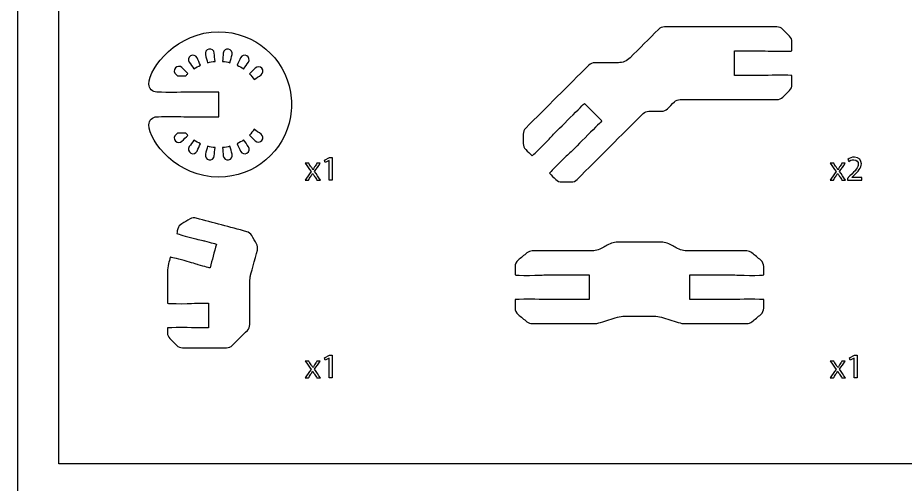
# Model space of a CAD drawing. Extents: x 0 to 430, y 150 to 450.
# Drawn here: x 0 to 107.8, y 338.3 to 395 of the extents above; entities that cross this region are included whole.
import ezdxf

# ---------------------------------------------------------------- set-up
doc = ezdxf.new("R2010")
doc.units = 0
doc.header["$MEASUREMENT"] = 0
doc.layers.add('DEFAULT', color=18, linetype='CONTINUOUS')

msp = doc.modelspace()

# ---------------------------------------------------------------- linework, layer by layer
at = {"layer": 'DEFAULT', "color": 116}
for points in [[(430.0001277777777, 150.0000527777778), (0, 150.0000527777778), (0, 450.0001583333333), (430.0001277777777, 450.0001583333333)], [(175.2416555555555, 340.7925055555555), (4.999919444444445, 340.7925055555555), (4.999919444444445, 444.999886111111), (175.2416555555555, 444.999886111111)]]:
    msp.add_lwpolyline(points, close=True, dxfattribs=at)
at = {"layer": 'DEFAULT', "color": 18}
for points in [[(37.83457, 377.6638511111111), (37.82645611111111, 377.6638511111111), (37.34808944444444, 377.4059705555555), (37.27612277777778, 377.689251111111), (37.87690333333333, 378.0109844444444), (38.19440333333333, 378.0109844444444), (38.19440333333333, 375.2607288888889), (37.83457, 375.2607288888889)], [(37.83471111111111, 353.6183061111111), (37.82659722222222, 353.6183061111111), (37.34823055555555, 353.3600727777778), (37.27626388888888, 353.6437061111111), (37.87704444444444, 353.9654394444444), (38.19454444444444, 353.9654394444444), (38.19454444444444, 351.2151838888889), (37.83471111111111, 351.2151838888889)], [(101.6318558333333, 353.6183061111111), (101.6237419444444, 353.6183061111111), (101.1453752777778, 353.3600727777778), (101.0734086111111, 353.6437061111111), (101.6741891666667, 353.9654394444444), (101.9916891666667, 353.9654394444444), (101.9916891666667, 351.2151838888889), (101.6318558333333, 351.2151838888889)]]:
    msp.add_lwpolyline(points, close=True, dxfattribs=at)
at = {"layer": 'DEFAULT', "color": 1}
msp.add_lwpolyline([(25.78251694444444, 354.8810388888888), (25.77546138888889, 354.8810388888888)], dxfattribs=at)
for points, knots in [([(87.08263, 390.9776138888888), (87.08263, 389.9769009259258), (87.08263, 388.9761879629629), (87.08263, 387.975475), (88.24914851851851, 387.975475), (89.41566703703704, 387.975475), (90.58218555555554, 387.975475), (90.79385222222221, 387.975475), (91.36535222222221, 388.0248638888888), (92.33196333333333, 388.0248638888888), (93.29857444444443, 388.0248638888888), (94.0817411111111, 388.0036972222221), (94.0817411111111, 387.975475), (94.0817411111111, 387.612349074074), (94.0817411111111, 387.2492231481481), (94.0817411111111, 386.8860972222222), (94.0817411111111, 386.6211611111111), (93.97661333333332, 386.3675138888888), (93.78964111111111, 386.1798361111111), (93.51435685185186, 385.9038462962963), (93.23907259259259, 385.6278564814815), (92.96378833333333, 385.3518666666666), (92.77611055555553, 385.1634833333333), (92.52140499999999, 385.0580027777777), (92.25541055555554, 385.0580027777777), (88.33628462962962, 385.0590611111111), (84.41715870370369, 385.0601194444444), (80.49803277777777, 385.0611777777777), (80.23274388888888, 385.0615305555555), (79.97803833333332, 384.9560499999999), (79.79071333333333, 384.7683722222221), (79.51437074074073, 384.4921472222222), (79.23802814814813, 384.2159222222222), (78.96168555555555, 383.9396972222222), (78.77436055555555, 383.7520194444444), (78.52000777777778, 383.6468916666666), (78.25471888888887, 383.6468916666666), (77.73601796296295, 383.6468916666666), (77.21731703703703, 383.6468916666666), (76.69861611111111, 383.6468916666666), (76.4333272222222, 383.6468916666666), (76.17897444444444, 383.5414111111111), (75.99129666666666, 383.3537333333333), (73.31606518518517, 380.6797953703704), (70.6408337037037, 378.0058574074073), (67.96560222222222, 375.3319194444444), (67.77827722222221, 375.1442416666666), (67.52392444444443, 375.0391138888888), (67.25863555555556, 375.0391138888888), (66.8691688888889, 375.0391138888888), (66.47970222222223, 375.0391138888888), (66.09023555555555, 375.0391138888888), (65.82494666666666, 375.0391138888888), (65.57059388888888, 375.1442416666666), (65.38326888888889, 375.3319194444444), (65.12809296296297, 375.5870953703703), (64.87291703703703, 375.8422712962962), (64.6177411111111, 376.0974472222221), (64.59657444444443, 376.1186138888888), (65.1398522222222, 376.6901138888888), (65.8242411111111, 377.3745027777777), (66.5051022222222, 378.0553638888888), (66.94607444444443, 378.4257805555555), (67.0942411111111, 378.5739472222221), (67.71512999999999, 379.1944833333333), (70.98537999999999, 382.465086111111), (70.98537999999999, 382.465086111111), (70.27747259259259, 383.1718175925926), (69.56956518518517, 383.878549074074), (68.86165777777776, 384.5852805555555), (68.86165777777776, 384.5852805555555), (65.59140777777777, 381.3185583333332), (64.97404666666667, 380.6976694444443), (64.82235222222222, 380.5495027777777), (64.45193555555555, 380.1085305555555), (63.77107444444443, 379.4276694444443), (63.08668555555555, 378.7432805555555), (62.51518555555555, 378.2035305555555), (62.49401888888887, 378.2243444444443), (62.23743185185183, 378.481049074074), (61.98084481481479, 378.7377537037036), (61.72425777777777, 378.9944583333332), (61.53728555555555, 379.1814305555554), (61.431805, 379.4350777777777), (61.43145222222221, 379.699661111111), (61.43074666666666, 380.0890101851851), (61.43004111111111, 380.4783592592592), (61.42933555555555, 380.8677083333333), (61.42898277777778, 381.1337027777777), (61.53446333333333, 381.388761111111), (61.72249388888888, 381.5767916666666), (64.27978, 384.1330194444444), (66.8370661111111, 386.6892472222221), (69.39435222222221, 389.2454749999999), (69.58167722222221, 389.4328), (69.83603, 389.5382805555555), (70.10131888888888, 389.5382805555555), (71.0629911111111, 389.5382805555555), (72.02466333333332, 389.5382805555555), (72.98633555555556, 389.5382805555555), (73.51691333333332, 389.5382805555555), (74.02561888888889, 389.7488888888888), (74.40062166666667, 390.1238916666666), (75.55761518518518, 391.2810027777777), (76.71460870370372, 392.4381138888888), (77.87160222222222, 393.595225), (78.05927999999999, 393.78255), (78.31363277777777, 393.8880305555555), (78.57856888888888, 393.8880305555555), (83.13786888888887, 393.8880305555555), (87.69716888888888, 393.8880305555555), (92.25646888888889, 393.8880305555555), (92.52175777777776, 393.8880305555555), (92.77611055555553, 393.78255), (92.96343555555555, 393.595225), (93.23860222222221, 393.3200583333333), (93.51376888888888, 393.0448916666666), (93.78893555555555, 392.7697249999999), (93.97626055555556, 392.5824), (94.0817411111111, 392.3280472222222), (94.0817411111111, 392.0627583333332), (94.0817411111111, 391.7010435185184), (94.0817411111111, 391.3393287037036), (94.0817411111111, 390.9776138888888), (94.0817411111111, 390.9493916666666), (93.29857444444443, 390.9282249999999), (92.33196333333333, 390.9282249999999), (91.36535222222221, 390.9282249999999), (90.79385222222221, 390.9776138888888), (90.58218555555554, 390.9776138888888), (89.41566703703704, 390.9776138888888), (88.24914851851851, 390.9776138888888), (87.08263, 390.9776138888888)], [9.919999999999987, 9.919999999999987, 9.919999999999987, 9.919999999999987, 18.42999999999998, 18.42999999999998, 18.42999999999998, 28.34999999999997, 28.34999999999997, 28.34999999999997, 29.34999999999997, 29.34999999999997, 29.34999999999997, 30.34999999999997, 30.34999999999997, 30.34999999999997, 33.43799999999993, 33.43799999999993, 33.43799999999993, 34.43799999999993, 34.43799999999993, 34.43799999999993, 37.75291930520179, 37.75291930520179, 37.75291930520179, 38.75291930520179, 38.75291930520179, 38.75291930520179, 72.08092052039618, 72.08092052039618, 72.08092052039618, 73.08092052039618, 73.08092052039618, 73.08092052039618, 76.40361536043187, 76.40361536043187, 76.40361536043187, 77.40361536043187, 77.40361536043187, 77.40361536043187, 81.81461536043187, 81.81461536043187, 81.81461536043187, 82.81461536043187, 82.81461536043187, 82.81461536043187, 114.9801966702728, 114.9801966702728, 114.9801966702728, 115.9801966702728, 115.9801966702728, 115.9801966702728, 119.2921966702729, 119.2921966702729, 119.2921966702729, 120.2921966702729, 120.2921966702729, 120.2921966702729, 123.3610401006224, 123.3610401006224, 123.3610401006224, 124.3610401006224, 124.3610401006224, 124.3610401006224, 125.3610401006224, 125.3610401006224, 125.3610401006224, 126.3610401006224, 126.3610401006224, 126.3610401006224, 134.8675376172271, 134.8675376172271, 134.8675376172271, 135.8675376172271, 135.8675376172271, 135.8675376172271, 136.8675376172271, 136.8675376172271, 136.8675376172271, 137.8675376172271, 137.8675376172271, 137.8675376172271, 140.9540587981037, 140.9540587981037, 140.9540587981037, 141.9540587981037, 141.9540587981037, 141.9540587981037, 145.2650642345235, 145.2650642345235, 145.2650642345235, 146.2650642345235, 146.2650642345235, 146.2650642345235, 177.0136032729882, 177.0136032729882, 177.0136032729882, 178.0136032729882, 178.0136032729882, 178.0136032729882, 186.1916032729882, 186.1916032729882, 186.1916032729882, 187.1916032729882, 187.1916032729882, 187.1916032729882, 201.1067576379244, 201.1067576379244, 201.1067576379244, 202.1067576379244, 202.1067576379244, 202.1067576379244, 240.8787576379245, 240.8787576379245, 240.8787576379245, 241.8787576379245, 241.8787576379245, 241.8787576379245, 245.1880173738776, 245.1880173738776, 245.1880173738776, 246.1880173738776, 246.1880173738776, 246.1880173738776, 249.2640173738776, 249.2640173738776, 249.2640173738776, 250.2640173738776, 250.2640173738776, 250.2640173738776, 251.2640173738776, 251.2640173738776, 251.2640173738776, 261.1840173738776, 261.1840173738776, 261.1840173738776, 261.1840173738776]), ([(33.1404736111111, 385.9627719444445), (32.4278625, 390.1290775), (28.80130694444444, 393.3005497222222), (24.4268625, 393.3005497222222), (19.42800138888889, 393.3005497222222), (15.94255694444444, 389.0001886111111), (15.93902916666667, 386.9329108333333), (15.94255694444444, 386.3931608333334), (16.37294583333333, 385.9627719444445), (16.91269583333333, 385.9627719444445), (16.9973625, 385.9627719444445), (17.6958625, 385.9133830555555), (18.66247361111111, 385.9133830555555), (19.62908472222222, 385.9133830555555), (20.20058472222222, 385.9627719444445), (20.41225138888888, 385.9627719444445), (21.75045509259259, 385.9627719444445), (23.08865879629629, 385.9627719444445), (24.4268625, 385.9627719444445), (24.4268625, 384.9620589814815), (24.4268625, 383.9613460185185), (24.4268625, 382.9606330555555), (23.08865879629629, 382.9606330555555), (21.75045509259259, 382.9606330555555), (20.41225138888888, 382.9606330555555), (20.20058472222222, 382.9606330555555), (19.62908472222222, 383.0100219444444), (18.66247361111111, 383.0100219444444), (17.6958625, 383.0100219444444), (16.9973625, 382.9606330555555), (16.91269583333333, 382.9606330555555), (16.37294583333333, 382.9606330555555), (15.94255694444444, 382.5302441666666), (15.94255694444444, 381.9904941666667), (15.94255694444444, 379.9232163888888), (19.42800138888889, 375.6228552777777), (24.4268625, 375.6228552777777), (28.80130694444444, 375.6228552777777), (32.4278625, 378.7943275), (33.1404736111111, 382.9606330555555), (33.22866805555555, 383.4474663888888), (33.27100138888888, 383.9519386111111), (33.27100138888888, 384.4634663888889), (33.27100138888888, 384.9749941666666), (33.22866805555555, 385.4759386111111), (33.1404736111111, 385.9627719444445)], [1, 1, 1, 1, 2, 2, 2, 3.009999999999998, 3.009999999999998, 3.009999999999998, 4.009999999999998, 4.009999999999998, 4.009999999999998, 5.009999999999998, 5.009999999999998, 5.009999999999998, 6.009999999999998, 6.009999999999998, 6.009999999999998, 17.39000000000001, 17.39000000000001, 17.39000000000001, 25.9, 25.9, 25.9, 37.28000000000001, 37.28000000000001, 37.28000000000001, 38.28000000000001, 38.28000000000001, 38.28000000000001, 39.28000000000001, 39.28000000000001, 39.28000000000001, 40.29000000000001, 40.29000000000001, 40.29000000000001, 41.29000000000001, 41.29000000000001, 41.29000000000001, 42.29000000000001, 42.29000000000001, 42.29000000000001, 43.29000000000001, 43.29000000000001, 43.29000000000001, 44.29000000000001, 44.29000000000001, 44.29000000000001, 44.29000000000001]), ([(21.4035569444444, 388.7849941666666), (21.21540879629625, 389.0531052777778), (21.02726064814811, 389.3212163888888), (20.83911249999996, 389.5893275), (20.65566805555555, 389.8503830555555), (20.73680694444444, 390.2137441666666), (21.01197361111111, 390.3724941666666), (21.28714027777777, 390.5277163888888), (21.65050138888889, 390.4218830555555), (21.78455694444444, 390.1361330555555), (21.92449212962962, 389.8339200925926), (22.06442731481481, 389.5317071296296), (22.2043625, 389.2294941666667), (21.9186125, 389.1024941666666), (21.65402916666666, 388.9507997222222), (21.4035569444444, 388.7849941666666)], [0, 0, 0, 0, 2.785390457368548, 2.785390457368548, 2.785390457368548, 3.785390457368548, 3.785390457368548, 3.785390457368548, 4.785390457368548, 4.785390457368548, 4.785390457368548, 7.617527459704361, 7.617527459704361, 7.617527459704361, 8.61752745970436, 8.61752745970436, 8.61752745970436, 8.61752745970436]), ([(23.06866805555554, 389.5399386111112), (22.98164953703703, 389.8656700925926), (22.89463101851852, 390.191401574074), (22.80761250000002, 390.5171330555555), (22.72647361111111, 390.8205219444444), (22.92050138888888, 391.1344941666666), (23.23094583333333, 391.1909386111111), (23.54491805555556, 391.2473830555555), (23.8553625, 391.0251330555555), (23.88358472222222, 390.7076330555555), (23.91298287037037, 390.3724941666666), (23.94238101851852, 390.0373552777776), (23.97177916666666, 389.7022163888888), (23.66133479623794, 389.6739941733953), (23.35794597800042, 389.6210775252325), (23.06866805555554, 389.5399386111112)], [0, 0, 0, 0, 2.867141433553372, 2.867141433553372, 2.867141433553372, 3.867141433553372, 3.867141433553372, 3.867141433553372, 4.867141433553372, 4.867141433553372, 4.867141433553372, 7.728085333737275, 7.728085333737275, 7.728085333737275, 8.728085333737276, 8.728085333737276, 8.728085333737276, 8.728085333737276]), ([(24.97719583333333, 390.7111608333333), (25.00541805555556, 391.0251330555555), (25.29822361111111, 391.2509108333333), (25.61219583333333, 391.1979941666666), (25.92264027777777, 391.1415497222221), (26.13783472222222, 390.8275775), (26.05316805555555, 390.5206608333332), (25.96614953703703, 390.1949293518517), (25.87913101851852, 389.8691978703703), (25.79211249999999, 389.5434663888888), (25.49930694444444, 389.6246052777777), (25.19944583333333, 389.6775219444444), (24.88900138888889, 389.7022163888888), (24.91839953703704, 390.0385312037036), (24.94779768518519, 390.3748460185186), (24.97719583333333, 390.7111608333333)], [2.870905780411598, 2.870905780411598, 2.870905780411598, 2.870905780411598, 3.870905780411598, 3.870905780411598, 3.870905780411598, 4.870905780411599, 4.870905780411599, 4.870905780411599, 7.73804721396522, 7.73804721396522, 7.73804721396522, 8.73804721396522, 8.73804721396522, 8.73804721396522, 11.60895299437682, 11.60895299437682, 11.60895299437682, 11.60895299437682]), ([(27.08327916666666, 390.143188611111), (27.21380694444444, 390.4289386111111), (27.56305694444444, 390.5453552777778), (27.83116805555555, 390.3901330555555), (28.10280694444444, 390.2349108333333), (28.20511249999999, 389.8539108333333), (28.02872361111111, 389.5999108333333), (27.83469583333333, 389.3235682407407), (27.64066805555555, 389.0472256481481), (27.44664027777778, 388.7708830555555), (27.19969583333333, 388.9472719444444), (26.9351125, 389.1024941666666), (26.65641805555555, 389.2294941666667), (26.79870509259259, 389.5340589814815), (26.94099212962963, 389.8386237962963), (27.08327916666666, 390.143188611111)], [2.858706000973097, 2.858706000973097, 2.858706000973097, 2.858706000973097, 3.858706000973097, 3.858706000973097, 3.858706000973097, 4.858706000973097, 4.858706000973097, 4.858706000973097, 7.730116804045264, 7.730116804045264, 7.730116804045264, 8.730116804045263, 8.730116804045263, 8.730116804045263, 11.58882280501836, 11.58882280501836, 11.58882280501836, 11.58882280501836]), ([(20.43341805555555, 387.9630219444444), (20.09827916666666, 387.9630219444444), (19.76314027777778, 387.9630219444444), (19.42800138888889, 387.9630219444444), (19.36567731481481, 388.0065312037036), (19.30335324074074, 388.0500404629629), (19.24102916666666, 388.0935497222222), (18.9658625, 388.2840497222222), (18.93058472222222, 388.6721052777777), (19.15989027777777, 388.9155219444444), (19.36802916666667, 389.1342441666666), (19.73491805555555, 389.1554108333333), (19.9501125, 388.9402163888888), (20.19352916666666, 388.6967997222221), (20.43694583333333, 388.4533830555554), (20.6803625, 388.2099663888889), (20.59216805555555, 388.1288274999999), (20.51102916666666, 388.047688611111), (20.43341805555555, 387.9630219444444)], [1, 1, 1, 1, 3.849999999999994, 3.849999999999994, 3.849999999999994, 4.496374504447755, 4.496374504447755, 4.496374504447755, 5.496374504447755, 5.496374504447755, 5.496374504447755, 6.496374504447755, 6.496374504447755, 6.496374504447755, 9.423796578560017, 9.423796578560017, 9.423796578560017, 10.42379657856002, 10.42379657856002, 10.42379657856002, 10.42379657856002]), ([(28.86480694444444, 388.8943552777777), (29.08705694444444, 389.1166052777777), (29.45747361111111, 389.1024941666666), (29.66208472222222, 388.8626052777778), (29.86669583333333, 388.6191886111111), (29.82789027777778, 388.238188611111), (29.56683472222222, 388.0547441666666), (29.29166805555555, 387.8630682407406), (29.01650138888888, 387.6713923148147), (28.74133472222222, 387.4797163888888), (28.56494583333333, 387.7301886111111), (28.36739027777778, 387.9665497222222), (28.15219583333333, 388.1817441666666), (28.38973287037037, 388.4192812037036), (28.62726990740741, 388.6568182407407), (28.86480694444444, 388.8943552777777)], [2.856711395993636, 2.856711395993636, 2.856711395993636, 2.856711395993636, 3.856711395993636, 3.856711395993636, 3.856711395993636, 4.856711395993637, 4.856711395993637, 4.856711395993637, 7.708465242313412, 7.708465242313412, 7.708465242313412, 8.708465242313412, 8.708465242313412, 8.708465242313412, 11.56517663830705, 11.56517663830705, 11.56517663830705, 11.56517663830705]), ([(19.95364027777778, 379.9831886111111), (19.74197361111111, 379.7715219444444), (19.38919583333333, 379.7715219444444), (19.18105694444444, 379.9867163888889), (18.95175138888889, 380.2301330555555), (18.96939027777777, 380.6358274999999), (19.24455694444444, 380.8298552777777), (19.30688101851851, 380.8733645370369), (19.36920509259259, 380.9168737962962), (19.43152916666666, 380.9603830555555), (19.7643162037037, 380.9603830555555), (20.09710324074074, 380.9603830555555), (20.42989027777778, 380.9603830555555), (20.50750138888889, 380.8757163888889), (20.59216805555555, 380.7910497222222), (20.6803625, 380.7099108333333), (20.43812175925926, 380.4676700925926), (20.19588101851852, 380.2254293518519), (19.95364027777778, 379.9831886111111)], [2.913279938488539, 2.913279938488539, 2.913279938488539, 2.913279938488539, 3.913279938488539, 3.913279938488539, 3.913279938488539, 4.913279938488539, 4.913279938488539, 4.913279938488539, 5.5596544429363, 5.5596544429363, 5.5596544429363, 8.389654442936298, 8.389654442936298, 8.389654442936298, 9.389654442936298, 9.389654442936298, 9.389654442936298, 12.30293438142484, 12.30293438142484, 12.30293438142484, 12.30293438142484]), ([(29.67619583333333, 380.0819663888889), (29.4751125, 379.8420775), (29.08352916666666, 379.8067997222222), (28.86480694444444, 380.0255219444444), (28.62726990740741, 380.2630589814814), (28.38973287037037, 380.5005960185185), (28.15219583333333, 380.7381330555555), (28.36739027777778, 380.9533274999999), (28.56494583333333, 381.1896886111111), (28.74133472222222, 381.4401608333333), (29.01650138888888, 381.2484849074074), (29.29166805555555, 381.0568089814815), (29.56683472222222, 380.8651330555555), (29.82083472222222, 380.6852163888889), (29.87727916666666, 380.3218552777778), (29.67619583333333, 380.0819663888889)], [1, 1, 1, 1, 2, 2, 2, 4.856711395993637, 4.856711395993637, 4.856711395993637, 5.856711395993637, 5.856711395993637, 5.856711395993637, 8.708465242313412, 8.708465242313412, 8.708465242313412, 9.708465242313412, 9.708465242313412, 9.708465242313412, 9.708465242313412]), ([(21.78808472222222, 378.7872719444444), (21.65402916666666, 378.5015219444444), (21.30125138888889, 378.3886330555555), (21.02608472222222, 378.5438552777778), (20.75091805555556, 378.7026052777777), (20.65919583333333, 379.0730219444445), (20.8391125, 379.3340775), (21.02608472222222, 379.6010126851852), (21.21305694444444, 379.8679478703704), (21.40002916666666, 380.1348830555556), (21.65050138888889, 379.9690775), (21.92214027777777, 379.8173830555555), (22.20789027777777, 379.6868552777778), (22.06795509259259, 379.3869941666667), (21.9280199074074, 379.0871330555556), (21.78808472222222, 378.7872719444444)], [2.814000710732128, 2.814000710732128, 2.814000710732128, 2.814000710732128, 3.814000710732128, 3.814000710732128, 3.814000710732128, 4.814000710732128, 4.814000710732128, 4.814000710732128, 7.585462418928708, 7.585462418928708, 7.585462418928708, 8.585462418928708, 8.585462418928708, 8.585462418928708, 11.39946312966084, 11.39946312966084, 11.39946312966084, 11.39946312966084]), ([(27.8558625, 378.5473830555555), (27.58069583333333, 378.3851052777778), (27.21380694444444, 378.4909386111111), (27.07975138888889, 378.7802163888888), (26.93864027777778, 379.0824293518519), (26.79752916666666, 379.3846423148148), (26.65641805555555, 379.6868552777778), (26.9351125, 379.8173830555555), (27.19969583333333, 379.9726052777777), (27.45016805555555, 380.1489941666666), (27.64184398148148, 379.8750034259259), (27.8335199074074, 379.6010126851851), (28.02519583333333, 379.3270219444444), (28.20864027777777, 379.0659663888888), (28.13102916666666, 378.7061330555555), (27.8558625, 378.5473830555555)], [1, 1, 1, 1, 2, 2, 2, 4.83635329252208, 4.83635329252208, 4.83635329252208, 5.83635329252208, 5.83635329252208, 5.83635329252208, 8.679907406654728, 8.679907406654728, 8.679907406654728, 9.679907406654728, 9.679907406654728, 9.679907406654728, 9.679907406654728]), ([(23.88358472222222, 378.2157719444444), (23.8553625, 377.8982719444444), (23.55902916666666, 377.6724941666666), (23.24505694444444, 377.7289386111111), (22.9346125, 377.7853830555555), (22.72647361111111, 378.1028830555555), (22.8076125, 378.4062719444444), (22.89463101851852, 378.7308275), (22.98164953703703, 379.0553830555555), (23.06866805555555, 379.3799386111111), (23.35794583333333, 379.2987997222222), (23.66133472222222, 379.2458830555556), (23.97177916666666, 379.2176608333333), (23.94238101851852, 378.8836978703703), (23.91298287037037, 378.5497349074074), (23.88358472222222, 378.2157719444444)], [2.850982286861764, 2.850982286861764, 2.850982286861764, 2.850982286861764, 3.850982286861764, 3.850982286861764, 3.850982286861764, 4.850982286861765, 4.850982286861765, 4.850982286861765, 7.708463695375203, 7.708463695375203, 7.708463695375203, 8.708463695375203, 8.708463695375203, 8.708463695375203, 11.55944598223697, 11.55944598223697, 11.55944598223697, 11.55944598223697]), ([(25.62630694444444, 377.7289386111111), (25.31233472222222, 377.6724941666666), (25.00541805555556, 377.8982719444444), (24.97719583333333, 378.2122441666667), (24.94779768518519, 378.5473830555555), (24.91839953703704, 378.8825219444445), (24.88900138888889, 379.2176608333333), (25.19944583333333, 379.2423552777777), (25.49930694444444, 379.2952719444444), (25.79211249999999, 379.3764108333333), (25.87913101851852, 379.0518552777777), (25.96614953703703, 378.7272997222221), (26.05316805555555, 378.4027441666667), (26.13783472222222, 378.0958274999999), (25.94027916666666, 377.7818552777778), (25.62630694444444, 377.7289386111111)], [1, 1, 1, 1, 2, 2, 2, 4.860943900183903, 4.860943900183903, 4.860943900183903, 5.860943900183903, 5.860943900183903, 5.860943900183903, 8.718425308697345, 8.718425308697345, 8.718425308697345, 9.718425308697345, 9.718425308697345, 9.718425308697345, 9.718425308697345]), ([(29.12004166666667, 366.7580788888889), (28.85545833333333, 365.7773566666667), (28.27690277777777, 363.6465788888889), (28.27690277777777, 363.6218844444444), (28.25926388888889, 363.5583844444445), (28.19223611111111, 363.21619), (28.19223611111111, 362.7117177777778), (28.19223611111111, 361.0442548148148), (28.19223611111111, 359.3767918518518), (28.19223611111111, 357.7093288888889), (28.19223611111111, 357.4447455555556), (28.08640277777777, 357.1907455555556), (27.89943055555555, 357.0037733333334), (27.289125, 356.3934677777777), (26.67881944444444, 355.7831622222222), (26.06851388888888, 355.1728566666666), (25.88154166666667, 354.9858844444444), (25.62754166666666, 354.8800511111111), (25.36295833333333, 354.8800511111111), (23.58260648148148, 354.8800511111111), (21.80225462962963, 354.8800511111111), (20.02190277777778, 354.8800511111111), (19.75731944444444, 354.8800511111111), (19.50331944444444, 354.9858844444444), (19.31634722222222, 355.1728566666666), (19.04000462962962, 355.4491992592593), (18.76366203703703, 355.7255418518519), (18.48731944444444, 356.0018844444444), (18.30034722222222, 356.1888566666667), (18.19451388888889, 356.4428566666667), (18.19451388888889, 356.70744), (18.19451388888889, 356.9026437037037), (18.19451388888889, 357.0978474074074), (18.19451388888889, 357.2930511111111), (18.19451388888889, 357.3212733333334), (18.97768055555555, 357.34244), (19.94429166666666, 357.34244), (20.91090277777778, 357.34244), (21.48240277777778, 357.2930511111111), (21.69406944444444, 357.2930511111111), (22.19383796296296, 357.2930511111111), (22.69360648148148, 357.2930511111111), (23.193375, 357.2930511111111), (23.193375, 358.293764074074), (23.193375, 359.294477037037), (23.193375, 360.29519), (22.69360648148148, 360.29519), (22.19383796296296, 360.29519), (21.69406944444444, 360.29519), (21.48240277777778, 360.29519), (20.91090277777778, 360.2458011111111), (19.94429166666666, 360.2458011111111), (18.97768055555555, 360.2458011111111), (18.19451388888889, 360.2669677777778), (18.19451388888889, 360.29519), (18.19451388888889, 361.5593103703704), (18.19451388888889, 362.8234307407408), (18.19451388888889, 364.0875511111111), (18.19451388888889, 364.4368011111112), (18.240375, 364.7825233333334), (18.32856944444444, 365.1176622222222), (18.39677314814815, 365.3728381481481), (18.46497685185185, 365.6280140740741), (18.53318055555555, 365.88319), (18.54023611111111, 365.9114122222222), (19.30223611111111, 365.7279677777777), (20.23709722222222, 365.4774955555555), (21.17195833333333, 365.2270233333334), (21.71170833333333, 365.0329955555555), (21.91631944444444, 364.9765511111111), (22.75945833333333, 364.7507733333333), (23.36270833333333, 364.5884955555555), (23.36270833333333, 364.5884955555555), (23.62141203703703, 365.5551066666666), (23.88011574074073, 366.5217177777777), (24.13881944444444, 367.4883288888889), (24.13881944444444, 367.4883288888889), (23.53556944444444, 367.6506066666666), (22.69243055555555, 367.8763844444445), (22.48781944444444, 367.9328288888889), (21.923375, 368.0316066666666), (20.98851388888889, 368.2820788888889), (20.06070833333333, 368.5325511111111), (19.31281944444444, 368.7512733333334), (19.31281944444444, 368.7830233333333), (19.36926388888889, 368.99469), (19.41865277777778, 369.1887177777778), (19.45745833333333, 369.34394), (19.52448611111111, 369.6049955555555), (19.69381944444444, 369.8237177777778), (19.92665277777778, 369.9577733333333), (20.26296759259259, 370.1518011111111), (20.5992824074074, 370.3458288888889), (20.93559722222222, 370.5398566666667), (21.16490277777778, 370.6739122222222), (21.44006944444444, 370.70919), (21.69406944444444, 370.6386344444444), (23.73900462962963, 370.0918288888889), (25.78393981481481, 369.5450233333333), (27.828875, 368.9982177777778), (28.082875, 368.93119), (28.30159722222222, 368.7618566666667), (28.43565277777778, 368.5325511111111), (28.63085648148148, 368.1950603703704), (28.82606018518518, 367.8575696296296), (29.02126388888889, 367.5200788888889), (29.15531944444444, 367.2907733333333), (29.19059722222222, 367.0156066666667), (29.12004166666667, 366.7580788888889)], [1, 1, 1, 1, 2, 2, 2, 3, 3, 3, 17.17999999999995, 17.17999999999995, 17.17999999999995, 18.17999999999995, 18.17999999999995, 18.17999999999995, 25.51976838871636, 25.51976838871636, 25.51976838871636, 26.51976838871636, 26.51976838871636, 26.51976838871636, 41.65976838871635, 41.65976838871635, 41.65976838871635, 42.65976838871635, 42.65976838871635, 42.65976838871635, 45.98317026029314, 45.98317026029314, 45.98317026029314, 46.98317026029314, 46.98317026029314, 46.98317026029314, 48.64317026029311, 48.64317026029311, 48.64317026029311, 49.64317026029311, 49.64317026029311, 49.64317026029311, 50.64317026029311, 50.64317026029311, 50.64317026029311, 54.89317026029311, 54.89317026029311, 54.89317026029311, 63.4031702602931, 63.4031702602931, 63.4031702602931, 67.65317026029311, 67.65317026029311, 67.65317026029311, 68.65317026029311, 68.65317026029311, 68.65317026029311, 69.65317026029311, 69.65317026029311, 69.65317026029311, 80.40317026029322, 80.40317026029322, 80.40317026029322, 81.40317026029322, 81.40317026029322, 81.40317026029322, 83.64934478601475, 83.64934478601475, 83.64934478601475, 84.64934478601475, 84.64934478601475, 84.64934478601475, 85.64934478601475, 85.64934478601475, 85.64934478601475, 86.64934478601475, 86.64934478601475, 86.64934478601475, 95.15865733169085, 95.15865733169085, 95.15865733169085, 96.15865733169085, 96.15865733169085, 96.15865733169085, 97.15865733169085, 97.15865733169085, 97.15865733169085, 98.15865733169085, 98.15865733169085, 98.15865733169085, 99.15865733169085, 99.15865733169085, 99.15865733169085, 100.1586573316908, 100.1586573316908, 100.1586573316908, 103.4604901560477, 103.4604901560477, 103.4604901560477, 104.4604901560477, 104.4604901560477, 104.4604901560477, 122.4614512415009, 122.4614512415009, 122.4614512415009, 123.4614512415009, 123.4614512415009, 123.4614512415009, 126.7769451715209, 126.7769451715209, 126.7769451715209, 127.7769451715209, 127.7769451715209, 127.7769451715209, 127.7769451715209]), ([(72.86797861111111, 358.5954361111111), (72.18735268518519, 358.3822407407408), (71.50672675925928, 358.1690453703704), (70.82610083333336, 357.95585), (70.53576472222223, 357.865186111111), (70.23378694444443, 357.8189722222222), (69.92969249999999, 357.8189722222222), (67.45554435185184, 357.8189722222222), (64.9813962037037, 357.8189722222222), (62.50724805555555, 357.8189722222222), (62.2747675, 357.8189722222222), (62.04934249999999, 357.9001111111111), (61.87013138888888, 358.0482777777777), (61.51312027777777, 358.3433175925925), (61.15610916666666, 358.6383574074073), (60.79909805555555, 358.9333972222222), (60.56943972222222, 359.1235444444444), (60.43644249999999, 359.4061194444444), (60.43644249999999, 359.7042166666666), (60.43644249999999, 360.0471166666666), (60.43644249999999, 360.3900166666667), (60.43644249999999, 360.7329166666666), (60.43644249999999, 360.7611388888889), (61.21960916666666, 360.7823055555555), (62.18622027777778, 360.7823055555555), (63.15283138888888, 360.7823055555555), (63.72433138888888, 360.7329166666666), (63.93599805555556, 360.7329166666666), (65.7704425, 360.7329166666666), (67.60488694444444, 360.7329166666666), (69.43933138888889, 360.7329166666666), (69.43933138888889, 361.7336296296295), (69.43933138888889, 362.7343425925926), (69.43933138888889, 363.7350555555555), (67.60488694444444, 363.7350555555556), (65.7704425, 363.7350555555556), (63.93599805555556, 363.7350555555555), (63.72433138888888, 363.7350555555555), (63.15283138888888, 363.6856666666666), (62.18622027777778, 363.6856666666666), (61.21960916666666, 363.6856666666666), (60.43644249999999, 363.7068333333333), (60.43644249999999, 363.7350555555555), (60.43644249999999, 364.077837962963), (60.43644249999999, 364.4206203703704), (60.43644249999999, 364.7634027777777), (60.43644249999999, 365.0618527777777), (60.56943972222222, 365.344075), (60.79909805555555, 365.5342222222222), (61.15610916666666, 365.8293796296296), (61.51312027777777, 366.124537037037), (61.87013138888888, 366.4196944444444), (62.04934249999999, 366.567861111111), (62.2747675, 366.6489999999999), (62.50724805555555, 366.6489999999999), (64.8716823148148, 366.6489999999999), (67.23611657407406, 366.6489999999999), (69.60055083333333, 366.6489999999999), (70.11701749999999, 366.6489999999999), (70.62466472222222, 366.78235), (71.07445638888888, 367.0359972222221), (71.25907675925926, 367.1400666666665), (71.44369712962963, 367.2441361111109), (71.6283175, 367.3482055555555), (72.07810916666666, 367.6022055555555), (72.58575638888888, 367.7355555555555), (73.10222305555554, 367.7355555555555), (74.73135083333334, 367.7355555555555), (76.3604786111111, 367.7355555555555), (77.98960638888889, 367.7355555555555), (78.50607305555555, 367.7355555555555), (79.01372027777776, 367.6022055555555), (79.46351194444443, 367.3482055555555), (79.64813231481482, 367.244136111111), (79.83275268518518, 367.1400666666665), (80.01737305555555, 367.0359972222221), (80.46716472222222, 366.78235), (80.97481194444444, 366.6489999999999), (81.4912786111111, 366.6489999999999), (83.85571287037037, 366.6489999999999), (86.22014712962964, 366.6489999999999), (88.58458138888889, 366.6489999999999), (88.81706194444445, 366.6489999999999), (89.04248694444443, 366.567861111111), (89.22169805555555, 366.4196944444444), (89.57870916666666, 366.124537037037), (89.93572027777778, 365.8293796296296), (90.29273138888888, 365.5342222222222), (90.52238972222221, 365.344075), (90.65538694444444, 365.0618527777777), (90.65538694444444, 364.7634027777777), (90.65538694444444, 364.4206203703703), (90.65538694444444, 364.077837962963), (90.65538694444444, 363.7350555555555), (90.65538694444444, 363.7068333333333), (89.87222027777777, 363.6856666666666), (88.90560916666665, 363.6856666666666), (87.93899805555554, 363.6856666666666), (87.36749805555554, 363.7350555555555), (87.15583138888888, 363.7350555555555), (85.32138694444444, 363.7350555555556), (83.4869425, 363.7350555555556), (81.65249805555555, 363.7350555555555), (81.65249805555555, 362.7343425925926), (81.65249805555555, 361.7336296296296), (81.65249805555555, 360.7329166666666), (83.4869425, 360.7329166666666), (85.32138694444444, 360.7329166666666), (87.15583138888888, 360.7329166666666), (87.36749805555554, 360.7329166666666), (87.93899805555554, 360.7823055555555), (88.90560916666665, 360.7823055555555), (89.87222027777777, 360.7823055555555), (90.65538694444444, 360.7611388888889), (90.65538694444444, 360.7329166666666), (90.65538694444444, 360.3900166666666), (90.65538694444444, 360.0471166666666), (90.65538694444444, 359.7042166666666), (90.65538694444444, 359.4061194444444), (90.52238972222221, 359.1235444444444), (90.29273138888888, 358.9333972222222), (89.93572027777778, 358.6383574074073), (89.57870916666666, 358.3433175925925), (89.22169805555555, 358.0482777777777), (89.04248694444443, 357.9001111111111), (88.81706194444445, 357.8189722222222), (88.58458138888889, 357.8189722222222), (86.11043324074073, 357.8189722222222), (83.63628509259259, 357.8189722222222), (81.16213694444444, 357.8189722222222), (80.85839527777777, 357.8189722222222), (80.55606472222222, 357.865186111111), (80.2657286111111, 357.9558499999999), (79.58510268518518, 358.1690453703703), (78.90447675925925, 358.3822407407408), (78.22385083333333, 358.5954361111111), (77.93386749999999, 358.6864527777777), (77.63153694444445, 358.7326666666667), (77.32744249999999, 358.7326666666667), (76.13975731481482, 358.7326666666666), (74.95207212962963, 358.7326666666666), (73.76438694444444, 358.7326666666667), (73.46029257250177, 358.7326666666667), (73.15831486621643, 358.6864527998143), (72.86797861111111, 358.5954361111111)], [0, 0, 0, 0, 6.065304031950831, 6.065304031950831, 6.065304031950831, 7.065304031950831, 7.065304031950831, 7.065304031950831, 28.10530403195082, 28.10530403195082, 28.10530403195082, 29.10530403195082, 29.10530403195082, 29.10530403195082, 33.04387953586082, 33.04387953586082, 33.04387953586082, 34.04387953586082, 34.04387953586082, 34.04387953586082, 36.95987953586076, 36.95987953586076, 36.95987953586076, 37.95987953586076, 37.95987953586076, 37.95987953586076, 38.95987953586076, 38.95987953586076, 38.95987953586076, 54.55987953586076, 54.55987953586076, 54.55987953586076, 63.06987953586075, 63.06987953586075, 63.06987953586075, 78.66987953586074, 78.66987953586074, 78.66987953586074, 79.66987953586074, 79.66987953586074, 79.66987953586074, 80.66987953586074, 80.66987953586074, 80.66987953586074, 83.58487953586071, 83.58487953586071, 83.58487953586071, 84.58487953586071, 84.58487953586071, 84.58487953586071, 88.5240921475383, 88.5240921475383, 88.5240921475383, 89.5240921475383, 89.5240921475383, 89.5240921475383, 109.6310921475383, 109.6310921475383, 109.6310921475383, 110.6310921475383, 110.6310921475383, 110.6310921475383, 112.4333476788101, 112.4333476788101, 112.4333476788101, 113.4333476788101, 113.4333476788101, 113.4333476788101, 127.2873476788101, 127.2873476788101, 127.2873476788101, 128.2873476788101, 128.2873476788101, 128.2873476788101, 130.089603210082, 130.089603210082, 130.089603210082, 131.089603210082, 131.089603210082, 131.089603210082, 151.196603210082, 151.196603210082, 151.196603210082, 152.196603210082, 152.196603210082, 152.196603210082, 156.1358158217596, 156.1358158217596, 156.1358158217596, 157.1358158217596, 157.1358158217596, 157.1358158217596, 160.0508158217596, 160.0508158217596, 160.0508158217596, 161.0508158217596, 161.0508158217596, 161.0508158217596, 162.0508158217596, 162.0508158217596, 162.0508158217596, 177.6508158217596, 177.6508158217596, 177.6508158217596, 186.1608158217596, 186.1608158217596, 186.1608158217596, 201.7608158217596, 201.7608158217596, 201.7608158217596, 202.7608158217596, 202.7608158217596, 202.7608158217596, 203.7608158217596, 203.7608158217596, 203.7608158217596, 206.6768158217595, 206.6768158217595, 206.6768158217595, 207.6768158217595, 207.6768158217595, 207.6768158217595, 211.6153913256695, 211.6153913256695, 211.6153913256695, 212.6153913256695, 212.6153913256695, 212.6153913256695, 233.6553913256695, 233.6553913256695, 233.6553913256695, 234.6553913256695, 234.6553913256695, 234.6553913256695, 240.7206953576205, 240.7206953576205, 240.7206953576205, 241.7206953576205, 241.7206953576205, 241.7206953576205, 251.8206953576205, 251.8206953576205, 251.8206953576205, 252.8206953576205, 252.8206953576205, 252.8206953576205, 252.8206953576205])]:
    msp.add_open_spline(points, degree=3, knots=knots, dxfattribs=at)
at = {"layer": 'DEFAULT', "color": 18}
for points, knots in [([(100.8239947222222, 375.2607288888888), (100.8239947222222, 375.3368112962962), (100.8239947222222, 375.4128937037036), (100.8239947222222, 375.488976111111), (100.9212437962963, 375.5835205555555), (101.0184928703704, 375.678065), (101.1157419444444, 375.7726094444444), (101.8181225, 376.4411233333333), (102.1356225, 376.7967233333333), (102.1395030555555, 377.2112372222222), (102.1395030555555, 377.4902844444443), (102.0043891666667, 377.7485177777777), (101.5941086111111, 377.7485177777777), (101.3443419444444, 377.7485177777777), (101.1369086111111, 377.6215177777777), (101.0099086111111, 377.5160372222222), (100.9703975, 377.6034085185185), (100.9308863888889, 377.6907798148148), (100.8913752777778, 377.7781511111111), (101.0818752777778, 377.9390177777777), (101.3528086111111, 378.0575511111111), (101.6699558333333, 378.0575511111111), (102.2622697222222, 378.0575511111111), (102.5120363888889, 377.6511511111111), (102.5120363888889, 377.2578038888889), (102.5120363888889, 376.7501566666666), (102.1437363888889, 376.3395233333333), (101.5644752777778, 375.781076111111), (101.4910975, 375.7133427777778), (101.4177197222222, 375.6456094444445), (101.3443419444444, 375.5694094444444), (101.7561512037037, 375.5694094444444), (102.167960462963, 375.5694094444444), (102.5797697222222, 375.5694094444444), (102.5797697222222, 375.4665159259259), (102.5797697222222, 375.3636224074074), (102.5797697222222, 375.2607288888888), (101.9945113888889, 375.2607288888888), (101.4092530555555, 375.2607288888888), (100.8239947222222, 375.2607288888888)], [4.976999999999975, 4.976999999999975, 4.976999999999975, 4.976999999999975, 5.62399999999991, 5.62399999999991, 5.62399999999991, 6.777405826238072, 6.777405826238072, 6.777405826238072, 7.777405826238072, 7.777405826238072, 7.777405826238072, 8.777405826238072, 8.777405826238072, 8.777405826238072, 9.777405826238072, 9.777405826238072, 9.777405826238072, 10.59284742439205, 10.59284742439205, 10.59284742439205, 11.59284742439205, 11.59284742439205, 11.59284742439205, 12.59284742439205, 12.59284742439205, 12.59284742439205, 13.59284742439205, 13.59284742439205, 13.59284742439205, 14.46605411301373, 14.46605411301373, 14.46605411301373, 17.96805411301368, 17.96805411301368, 17.96805411301368, 18.84305411301368, 18.84305411301368, 18.84305411301368, 23.82005411301365, 23.82005411301365, 23.82005411301365, 23.82005411301365]), ([(35.35856388888892, 377.3084980555556), (35.455812962963, 377.1618600925926), (35.55306203703707, 377.0152221296296), (35.65031111111114, 376.8685841666667), (35.72686388888889, 376.7542841666667), (35.79036388888888, 376.6484508333333), (35.85774444444444, 376.5341508333333), (35.86197777777777, 376.5341508333333), (35.86621111111111, 376.5341508333333), (35.87044444444444, 376.5341508333333), (35.93853055555555, 376.6569175), (36.0059111111111, 376.7627508333333), (36.07364444444444, 376.8728175000001), (36.1696, 377.0180443518519), (36.26555555555556, 377.1632712037037), (36.36151111111111, 377.3084980555556), (36.49533148148148, 377.3084980555556), (36.62915185185185, 377.3084980555556), (36.76297222222222, 377.3084980555556), (36.53037407407407, 376.9785332407408), (36.29777592592593, 376.648568425926), (36.06517777777778, 376.3186036111111), (36.30494907407407, 375.9659434259259), (36.54472037037036, 375.6132832407407), (36.78449166666666, 375.2606230555555), (36.64349814814815, 375.2606230555555), (36.50250462962962, 375.2606230555555), (36.36151111111111, 375.2606230555555), (36.26132222222222, 375.4144341666666), (36.16113333333333, 375.5682452777777), (36.06094444444444, 375.7220563888889), (35.98051111111111, 375.8402369444444), (35.91277777777778, 375.9545369444444), (35.83269722222222, 376.0773036111111), (35.76461111111111, 375.9545369444444), (35.69264444444444, 375.8448230555556), (35.61644444444444, 375.7220563888889), (35.51790185185185, 375.5682452777777), (35.41935925925925, 375.4144341666666), (35.32081666666667, 375.2606230555555), (35.18393888888889, 375.2606230555555), (35.04706111111111, 375.2606230555555), (34.91018333333333, 375.2606230555555), (35.15277685185185, 375.6090499074074), (35.39537037037037, 375.9574767592592), (35.63796388888888, 376.3059036111111), (35.40665925925925, 376.6401017592593), (35.17535462962962, 376.9742999074074), (34.94405, 377.3084980555556), (35.0822212962963, 377.3084980555556), (35.22039259259261, 377.3084980555556), (35.35856388888892, 377.3084980555556)], [0, 0, 0, 0, 1.496308123348989, 1.496308123348989, 1.496308123348989, 2.496308123348989, 2.496308123348989, 2.496308123348989, 2.532308123348976, 2.532308123348976, 2.532308123348976, 3.532308123348976, 3.532308123348976, 3.532308123348976, 5.012538173037118, 5.012538173037118, 5.012538173037118, 6.150538173037109, 6.150538173037109, 6.150538173037109, 9.583630073933472, 9.583630073933472, 9.583630073933472, 13.21013279694364, 13.21013279694364, 13.21013279694364, 14.40913279694364, 14.40913279694364, 14.40913279694364, 15.97014785132331, 15.97014785132331, 15.97014785132331, 16.99314785132332, 16.99314785132332, 16.99314785132332, 17.99314785132332, 17.99314785132332, 17.99314785132332, 19.54656601781938, 19.54656601781938, 19.54656601781938, 20.71056601781938, 20.71056601781938, 20.71056601781938, 24.32101446641961, 24.32101446641961, 24.32101446641961, 27.7773207317845, 27.7773207317845, 27.7773207317845, 28.95232073178449, 28.95232073178449, 28.95232073178449, 28.95232073178449]), ([(99.15588499999998, 377.3084980555556), (99.25313407407407, 377.1618600925926), (99.35038314814813, 377.0152221296296), (99.4476322222222, 376.8685841666667), (99.52418499999999, 376.7542841666667), (99.58768499999998, 376.6484508333333), (99.65506555555555, 376.5341508333333), (99.65929888888888, 376.5341508333333), (99.66353222222222, 376.5341508333333), (99.66776555555555, 376.5341508333333), (99.73549888888887, 376.6569175), (99.8032322222222, 376.7627508333333), (99.87096555555554, 376.8728175000001), (99.9669211111111, 377.0180443518519), (100.0628766666667, 377.1632712037037), (100.1588322222222, 377.3084980555556), (100.2926525925926, 377.3084980555556), (100.4264729629629, 377.3084980555556), (100.5602933333333, 377.3084980555556), (100.3276951851852, 376.9785332407408), (100.095097037037, 376.648568425926), (99.86249888888888, 376.3186036111111), (100.1022701851852, 375.9659434259259), (100.3420414814815, 375.6132832407407), (100.5818127777778, 375.2606230555555), (100.4408192592592, 375.2606230555555), (100.2998257407407, 375.2606230555555), (100.1588322222222, 375.2606230555555), (100.0586433333333, 375.4144341666666), (99.95845444444443, 375.5682452777777), (99.85826555555553, 375.7220563888889), (99.7778322222222, 375.8402369444444), (99.7100988888889, 375.9545369444444), (99.63001833333333, 376.0773036111111), (99.56193222222221, 375.9545369444444), (99.48996555555554, 375.8448230555556), (99.41376555555554, 375.7220563888889), (99.31522296296295, 375.5682452777777), (99.21668037037036, 375.4144341666666), (99.11813777777776, 375.2606230555555), (98.98114240740739, 375.2606230555555), (98.84414703703703, 375.2606230555555), (98.70715166666666, 375.2606230555555), (98.94986277777777, 375.6090499074074), (99.19257388888887, 375.9574767592592), (99.43528499999998, 376.3059036111111), (99.20398037037035, 376.6401017592593), (98.97267574074071, 376.9742999074074), (98.74137111111109, 377.3084980555556), (98.87954240740738, 377.3084980555556), (99.01771370370368, 377.3084980555556), (99.15588499999998, 377.3084980555556)], [1.175000000000011, 1.175000000000011, 1.175000000000011, 1.175000000000011, 2.671308123348969, 2.671308123348969, 2.671308123348969, 3.671308123348969, 3.671308123348969, 3.671308123348969, 3.70730812334897, 3.70730812334897, 3.70730812334897, 4.70730812334897, 4.70730812334897, 4.70730812334897, 6.187538173037128, 6.187538173037128, 6.187538173037128, 7.325538173037105, 7.325538173037105, 7.325538173037105, 10.75863007393347, 10.75863007393347, 10.75863007393347, 14.38513279694363, 14.38513279694363, 14.38513279694363, 15.58413279694359, 15.58413279694359, 15.58413279694359, 17.14514785132328, 17.14514785132328, 17.14514785132328, 18.1681478513233, 18.1681478513233, 18.1681478513233, 19.1681478513233, 19.1681478513233, 19.1681478513233, 20.72156601781938, 20.72156601781938, 20.72156601781938, 21.88656601781934, 21.88656601781934, 21.88656601781934, 25.49758595683929, 25.49758595683929, 25.49758595683929, 28.95389222220417, 28.95389222220417, 28.95389222220417, 30.12889222220418, 30.12889222220418, 30.12889222220418, 30.12889222220418]), ([(35.35874027777781, 353.2629530555556), (35.45598935185188, 353.1163150925926), (35.55323842592594, 352.9696771296296), (35.6504875, 352.8230391666667), (35.72704027777777, 352.7087391666666), (35.79054027777778, 352.6029058333333), (35.85792083333333, 352.4886058333333), (35.86215416666666, 352.4886058333333), (35.86638749999999, 352.4886058333333), (35.87062083333333, 352.4886058333333), (35.93835416666666, 352.6113725), (36.00608749999999, 352.7172058333333), (36.07382083333333, 352.8272725), (36.16977638888888, 352.9724993518519), (36.26573194444445, 353.1177262037037), (36.3616875, 353.2629530555556), (36.49550787037037, 353.2629530555556), (36.62932824074074, 353.2629530555556), (36.76314861111111, 353.2629530555556), (36.53055046296296, 352.9329882407407), (36.29795231481481, 352.6030234259259), (36.06535416666667, 352.2730586111111), (36.30512546296296, 351.9203984259259), (36.54489675925925, 351.5677382407407), (36.78466805555556, 351.2150780555556), (36.64367453703704, 351.2150780555556), (36.50268101851851, 351.2150780555556), (36.3616875, 351.2150780555556), (36.26149861111111, 351.3687715740741), (36.16130972222222, 351.5224650925925), (36.06112083333333, 351.6761586111111), (35.9806875, 351.7946919444444), (35.91295416666667, 351.9089919444444), (35.8328736111111, 352.0317586111111), (35.7647875, 351.9089919444444), (35.69282083333333, 351.7992780555555), (35.61662083333333, 351.6761586111111), (35.51807824074073, 351.5224650925925), (35.41953564814814, 351.3687715740741), (35.32099305555555, 351.2150780555556), (35.18411527777778, 351.2150780555556), (35.04723749999999, 351.2150780555556), (34.91035972222222, 351.2150780555556), (35.15295324074074, 351.5635049074074), (35.39554675925925, 351.9119317592592), (35.63814027777777, 352.2603586111111), (35.40683564814814, 352.5945567592592), (35.17553101851851, 352.9287549074074), (34.94422638888889, 353.2629530555556), (35.08239768518519, 353.2629530555556), (35.2205689814815, 353.2629530555556), (35.35874027777781, 353.2629530555556)], [0, 0, 0, 0, 1.496308123348863, 1.496308123348863, 1.496308123348863, 2.496308123348863, 2.496308123348863, 2.496308123348863, 2.53230812334885, 2.53230812334885, 2.53230812334885, 3.53230812334885, 3.53230812334885, 3.53230812334885, 5.012538173037086, 5.012538173037086, 5.012538173037086, 6.150538173037077, 6.150538173037077, 6.150538173037077, 9.58363007393344, 9.58363007393344, 9.58363007393344, 13.21013279694351, 13.21013279694351, 13.21013279694351, 14.40913279694351, 14.40913279694351, 14.40913279694351, 15.96931003046531, 15.96931003046531, 15.96931003046531, 16.99231003046533, 16.99231003046533, 16.99231003046533, 17.99231003046533, 17.99231003046533, 17.99231003046533, 19.54488627658007, 19.54488627658007, 19.54488627658007, 20.70888627658007, 20.70888627658007, 20.70888627658007, 24.3193347251803, 24.3193347251803, 24.3193347251803, 27.77564099054509, 27.77564099054509, 27.77564099054509, 28.95064099054509, 28.95064099054509, 28.95064099054509, 28.95064099054509]), ([(99.15588500000001, 353.2629530555555), (99.25313407407407, 353.1163150925925), (99.35038314814814, 352.9696771296296), (99.44763222222221, 352.8230391666667), (99.52418499999999, 352.7087391666666), (99.58768499999998, 352.6029058333333), (99.65506555555555, 352.4886058333333), (99.65929888888888, 352.4886058333333), (99.66353222222222, 352.4886058333333), (99.66776555555555, 352.4886058333333), (99.73549888888887, 352.6113725), (99.8032322222222, 352.7172058333333), (99.87096555555554, 352.8272725), (99.9669211111111, 352.9724993518519), (100.0628766666667, 353.1177262037037), (100.1588322222222, 353.2629530555556), (100.2926525925926, 353.2629530555556), (100.4264729629629, 353.2629530555556), (100.5602933333333, 353.2629530555556), (100.3276951851852, 352.9329882407407), (100.095097037037, 352.6030234259259), (99.86249888888888, 352.2730586111111), (100.1022701851852, 351.9203984259259), (100.3420414814815, 351.5677382407407), (100.5818127777778, 351.2150780555556), (100.4408192592592, 351.2150780555556), (100.2998257407407, 351.2150780555556), (100.1588322222222, 351.2150780555556), (100.0586433333333, 351.3687715740741), (99.95845444444443, 351.5224650925925), (99.85826555555553, 351.6761586111111), (99.7778322222222, 351.7946919444444), (99.7100988888889, 351.9089919444444), (99.63001833333333, 352.0317586111111), (99.56193222222221, 351.9089919444444), (99.48996555555554, 351.7992780555555), (99.41376555555554, 351.6761586111111), (99.31522296296295, 351.5224650925925), (99.21668037037036, 351.3687715740741), (99.11813777777776, 351.2150780555556), (98.98114240740739, 351.2150780555556), (98.84414703703703, 351.2150780555556), (98.70715166666666, 351.2150780555556), (98.94986277777777, 351.5635049074074), (99.19257388888887, 351.9119317592592), (99.43528499999998, 352.2603586111111), (99.20398037037035, 352.5945567592592), (98.97267574074071, 352.9287549074074), (98.74137111111109, 353.2629530555556), (98.87954240740741, 353.2629530555555), (99.0177137037037, 353.2629530555555), (99.15588500000001, 353.2629530555555)], [0, 0, 0, 0, 1.496308123348768, 1.496308123348768, 1.496308123348768, 2.496308123348768, 2.496308123348768, 2.496308123348768, 2.532308123348769, 2.532308123348769, 2.532308123348769, 3.532308123348769, 3.532308123348769, 3.532308123348769, 5.012538173037021, 5.012538173037021, 5.012538173037021, 6.150538173036998, 6.150538173036998, 6.150538173036998, 9.583630073933369, 9.583630073933369, 9.583630073933369, 13.21013279694343, 13.21013279694343, 13.21013279694343, 14.40913279694339, 14.40913279694339, 14.40913279694339, 15.96931003046521, 15.96931003046521, 15.96931003046521, 16.99231003046523, 16.99231003046523, 16.99231003046523, 17.99231003046523, 17.99231003046523, 17.99231003046523, 19.54488627657999, 19.54488627657999, 19.54488627657999, 20.70988627657995, 20.70988627657995, 20.70988627657995, 24.3209062155999, 24.3209062155999, 24.3209062155999, 27.77721248096469, 27.77721248096469, 27.77721248096469, 28.9522124809647, 28.9522124809647, 28.9522124809647, 28.9522124809647])]:
    msp.add_open_spline(points, degree=3, knots=knots, dxfattribs=at)

doc.saveas('drawing.dxf')
